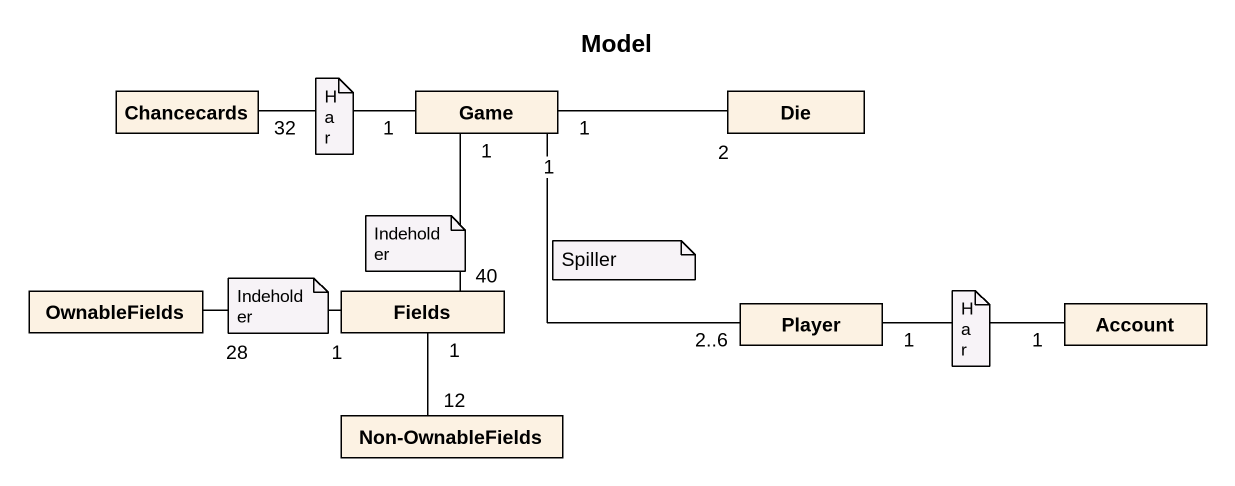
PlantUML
@startuml
title Model
hide circle
hide empty members
class Chancecards
class Game
class Die
class OwnableFields
class Fields
class Player
class Account
class "Non-OwnableFields" as Non_OwnableFields
Game "1" -left- "32" Chancecards
Game "1" -right- "2" Die
Game "1" -- "40" Fields
Fields "1" -left- "28" OwnableFields
Fields "1" -- "12" Non_OwnableFields
Player "2..6" -up- "1" Game
Account "1" -left- "1" Player
note as N1
  Har
end note
note as N2
  Indeholder
end note
note as N3
  Indeholder
end note
note as N4
  Spiller
end note
note as N5
  Har
end note
@enduml
